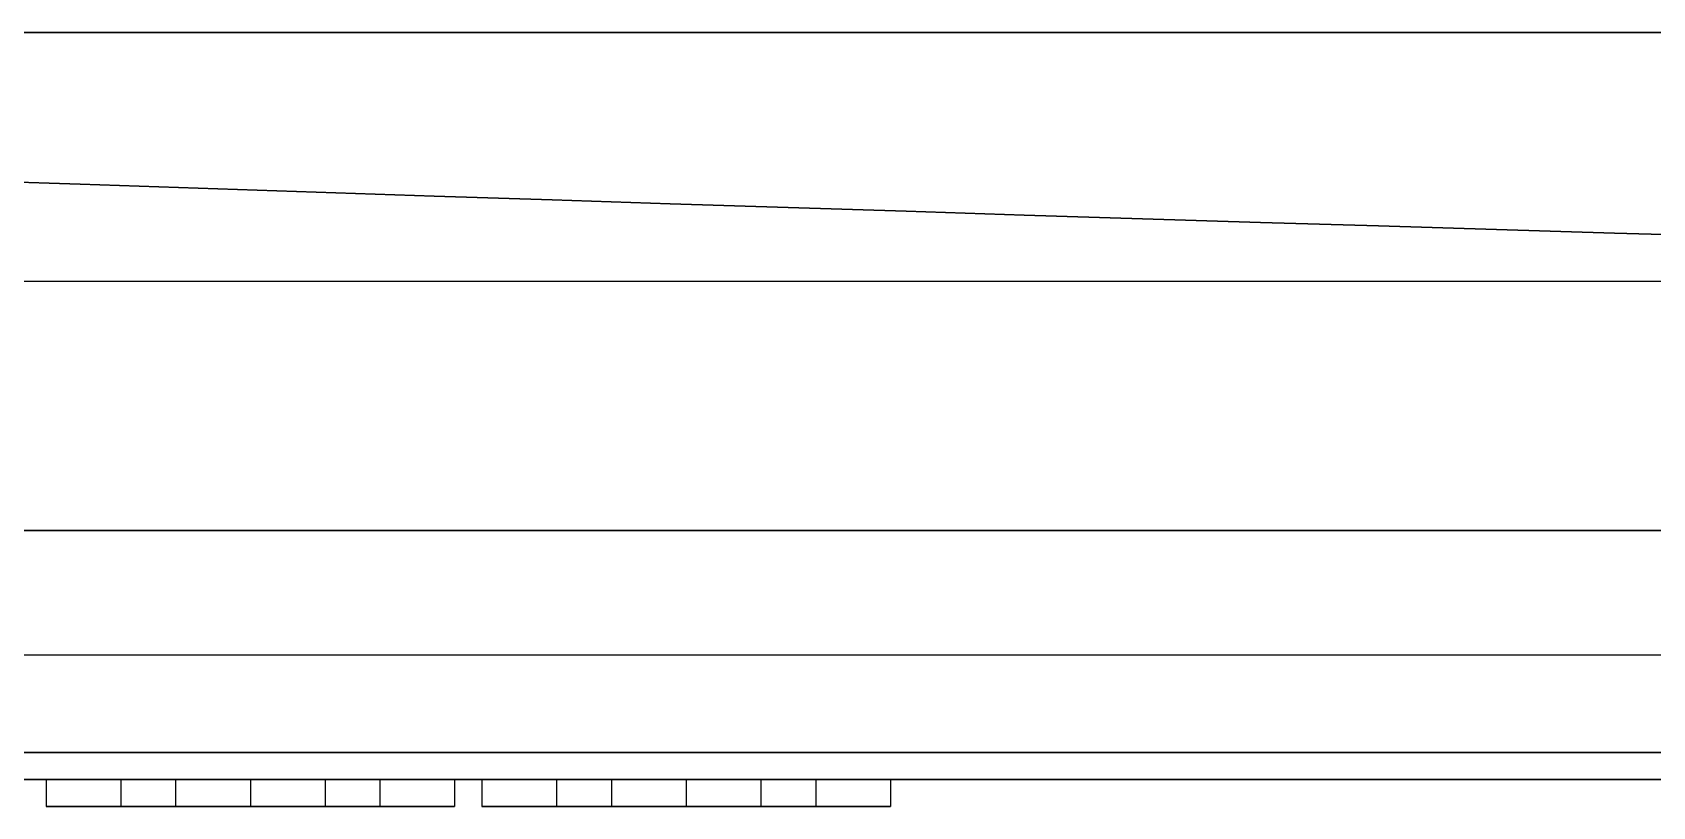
# Model space of a CAD drawing. Extents: x -20.3 to 9, y -60.3 to 4.7.
# Drawn here: x -6.779 to -5.965, y -0.264 to 0.125 of the extents above; entities that cross this region are included whole.
import ezdxf

# ---------------------------------------------------------------- set-up
doc = ezdxf.new("R2010")
doc.units = 0
doc.layers.get('0').update_dxf_attribs({"linetype": 'CONTINUOUS'})

# ---------------------------------------------------------------- blocks, each defined once
blk = doc.blocks.new('*U20')
at = {"color": 1, "extrusion": (0, 0, -1)}
for p, q in [((-8.53125, 0.125, -6.65625), (8.53125, 0.125, -6.65625)), ((7.58381, 0.125, 5.58807), (-7.58381, 0.125, 5.58807)), ((7.52968, 0, 5.58807), (-7.52968, 0, 5.58807)), ((-8.53125, -0.125, -6.65625), (8.53125, -0.125, -6.65625))]:
    blk.add_line(p, q, dxfattribs=at)
at = {"color": 1, "extrusion": (0, 1, 0)}
for p, q in [((-8.53125, 0.125, -6.65625), (8.53125, 0.125, -6.65625)), ((8.53125, 0.125, 6.65625), (-8.53125, 0.125, 6.65625)), ((7.58381, 0.125, 5.58807), (-7.58381, 0.125, 5.58807)), ((-7.58381, 0.125, -5.58807), (7.58381, 0.125, -5.58807))]:
    blk.add_line(p, q, dxfattribs=at)
at = {"color": 1}
for p, q in [((8.53125, 0.125, 6.65625), (-8.53125, 0.125, 6.65625)), ((-7.58381, 0.125, -5.58807), (7.58381, 0.125, -5.58807)), ((7.52968, 0, -5.58807), (-7.52968, 0, -5.58807)), ((-8.53125, -0.125, -6.65625), (8.53125, -0.125, -6.65625)), ((8.53125, -0.125, 6.65625), (-8.53125, -0.125, 6.65625)), ((8.53125, -0.125, 6.65625), (-8.53125, -0.125, 6.65625)), ((8.53125, -0.25, -6.53125), (-8.53125, -0.25, -6.53125)), ((-8.53125, -0.25, 6.53125), (8.53125, -0.25, 6.53125))]:
    blk.add_line(p, q, dxfattribs=at)
at = {"color": 1, "extrusion": (-1e-16, -0.5, 0.866025)}
for p, q in [((7.52968, 0, -5.58807), (-7.52968, 0, -5.58807)), ((7.66621, -0.23647, -5.72459), (-7.66621, -0.23647, -5.72459))]:
    blk.add_line(p, q, dxfattribs=at)
at = {"color": 1, "extrusion": (-1e-16, -0.5, -0.866025)}
for p, q in [((7.52968, 0, 5.58807), (-7.52968, 0, 5.58807)), ((-7.66621, -0.23647, 5.72459), (7.66621, -0.23647, 5.72459))]:
    blk.add_line(p, q, dxfattribs=at)
at = {"color": 1, "extrusion": (0, -0.866025, -0.5)}
for p, q in [((-7.66621, -0.23647, 5.72459), (7.66621, -0.23647, 5.72459)), ((7.74377, -0.25, 5.74803), (-7.74377, -0.25, 5.74803))]:
    blk.add_line(p, q, dxfattribs=at)
at = {"color": 1, "extrusion": (0, -0.866025, 0.5)}
for p, q in [((7.66621, -0.23647, -5.72459), (-7.66621, -0.23647, -5.72459)), ((-7.74377, -0.25, -5.74803), (7.74377, -0.25, -5.74803))]:
    blk.add_line(p, q, dxfattribs=at)
at = {"color": 1, "extrusion": (0, -1, 0)}
for p, q in [((8.53125, -0.25, -6.53125), (-8.53125, -0.25, -6.53125)), ((-8.53125, -0.25, 6.53125), (8.53125, -0.25, 6.53125)), ((7.74377, -0.25, 5.74803), (-7.74377, -0.25, 5.74803)), ((-7.74377, -0.25, -5.74803), (7.74377, -0.25, -5.74803))]:
    blk.add_line(p, q, dxfattribs=at)
blk = doc.blocks.new('*U21')
at = {"color": 4, "extrusion": (0, -7e-16, -1)}
for p, q in [((-6.55294, -0.25, -6.26563), (-6.55294, -0.26367, -6.26563)), ((-6.55294, -0.25, -6.26563), (-6.51546, -0.25, -6.26563)), ((-6.51546, -0.25, -6.26563), (-6.51546, -0.26367, -6.26563)), ((-6.38535, -0.25, -6.26563), (-6.38535, -0.26367, -6.26563)), ((-6.38535, -0.25, -6.26563), (-6.34787, -0.25, -6.26563)), ((-6.34787, -0.25, -6.26563), (-6.34787, -0.26367, -6.26563)), ((-6.51546, -0.26367, -6.26563), (-6.55294, -0.26367, -6.26563)), ((-6.34787, -0.26367, -6.26563), (-6.38535, -0.26367, -6.26563))]:
    blk.add_line(p, q, dxfattribs=at)
at = {"color": 4, "extrusion": (-1, 0, 0)}
for p, q in [((-6.55294, -0.25, -6.22565), (-6.55294, -0.26367, -6.22565)), ((-6.55294, -0.25, -6.26563), (-6.55294, -0.26367, -6.26563)), ((-6.55294, -0.25, -6.22565), (-6.55294, -0.25, -6.26563)), ((-6.55294, -0.25, -6.04688), (-6.55294, -0.26367, -6.04688)), ((-6.55294, -0.25, -6.08686), (-6.55294, -0.26367, -6.08686)), ((-6.55294, -0.25, -6.04688), (-6.55294, -0.25, -6.08686)), ((-6.55294, -0.26367, -6.26563), (-6.55294, -0.26367, -6.22565)), ((-6.55294, -0.26367, -6.08686), (-6.55294, -0.26367, -6.04688))]:
    blk.add_line(p, q, dxfattribs=at)
at = {"color": 4, "extrusion": (-0.729537, 5e-16, 0.683941)}
for p, q in [((-6.55294, -0.25, -6.22565), (-6.55294, -0.26367, -6.22565)), ((-6.55294, -0.25, -6.22565), (-6.48789, -0.25, -6.15626)), ((-6.48789, -0.25, -6.15626), (-6.48789, -0.26367, -6.15626)), ((-6.4504, -0.25, -6.11628), (-6.4504, -0.26367, -6.11628)), ((-6.4504, -0.25, -6.11628), (-6.38535, -0.25, -6.04688)), ((-6.38535, -0.25, -6.04688), (-6.38535, -0.26367, -6.04688)), ((-6.55294, -0.26367, -6.22565), (-6.48789, -0.26367, -6.15626)), ((-6.4504, -0.26367, -6.11628), (-6.38535, -0.26367, -6.04688))]:
    blk.add_line(p, q, dxfattribs=at)
at = {"color": 4, "extrusion": (-0.729537, -5e-16, -0.683941)}
for p, q in [((-6.55294, -0.25, -6.08686), (-6.55294, -0.26367, -6.08686)), ((-6.55294, -0.25, -6.08686), (-6.48789, -0.25, -6.15626)), ((-6.48789, -0.25, -6.15626), (-6.48789, -0.26367, -6.15626)), ((-6.4504, -0.25, -6.19624), (-6.4504, -0.26367, -6.19624)), ((-6.4504, -0.25, -6.19624), (-6.38535, -0.25, -6.26563)), ((-6.38535, -0.25, -6.26563), (-6.38535, -0.26367, -6.26563)), ((-6.48789, -0.26367, -6.15626), (-6.55294, -0.26367, -6.08686)), ((-6.38535, -0.26367, -6.26563), (-6.4504, -0.26367, -6.19624))]:
    blk.add_line(p, q, dxfattribs=at)
at = {"color": 4}
for p, q in [((-6.55294, -0.25, -6.04688), (-6.55294, -0.26367, -6.04688)), ((-6.55294, -0.25, -6.04688), (-6.51546, -0.25, -6.04688)), ((-6.51546, -0.25, -6.04688), (-6.51546, -0.26367, -6.04688)), ((-6.38535, -0.25, -6.04688), (-6.38535, -0.26367, -6.04688)), ((-6.38535, -0.25, -6.04688), (-6.34787, -0.25, -6.04688)), ((-6.34787, -0.25, -6.04688), (-6.34787, -0.26367, -6.04688)), ((-6.55294, -0.26367, -6.04688), (-6.51546, -0.26367, -6.04688)), ((-6.38535, -0.26367, -6.04688), (-6.34787, -0.26367, -6.04688))]:
    blk.add_line(p, q, dxfattribs=at)
at = {"color": 4, "extrusion": (0, 1, -7e-16)}
for p, q in [((-6.55294, -0.25, -6.04688), (-6.51546, -0.25, -6.04688)), ((-6.55294, -0.25, -6.26563), (-6.51546, -0.25, -6.26563)), ((-6.55294, -0.25, -6.04688), (-6.55294, -0.25, -6.08686)), ((-6.55294, -0.25, -6.22565), (-6.55294, -0.25, -6.26563)), ((-6.55294, -0.25, -6.08686), (-6.48789, -0.25, -6.15626)), ((-6.55294, -0.25, -6.22565), (-6.48789, -0.25, -6.15626)), ((-6.51546, -0.25, -6.04688), (-6.4504, -0.25, -6.11628)), ((-6.51546, -0.25, -6.26563), (-6.4504, -0.25, -6.19624)), ((-6.4504, -0.25, -6.11628), (-6.38535, -0.25, -6.04688)), ((-6.4504, -0.25, -6.19624), (-6.38535, -0.25, -6.26563)), ((-6.41292, -0.25, -6.15626), (-6.34787, -0.25, -6.08686)), ((-6.41292, -0.25, -6.15626), (-6.34787, -0.25, -6.22565)), ((-6.38535, -0.25, -6.04688), (-6.34787, -0.25, -6.04688)), ((-6.38535, -0.25, -6.26563), (-6.34787, -0.25, -6.26563)), ((-6.34787, -0.25, -6.04688), (-6.34787, -0.25, -6.08686)), ((-6.34787, -0.25, -6.22565), (-6.34787, -0.25, -6.26563))]:
    blk.add_line(p, q, dxfattribs=at)
at = {"color": 4, "extrusion": (0.729537, -5e-16, -0.683941)}
for p, q in [((-6.51546, -0.25, -6.26563), (-6.51546, -0.26367, -6.26563)), ((-6.51546, -0.25, -6.26563), (-6.4504, -0.25, -6.19624)), ((-6.4504, -0.25, -6.19624), (-6.4504, -0.26367, -6.19624)), ((-6.41292, -0.25, -6.15626), (-6.41292, -0.26367, -6.15626)), ((-6.41292, -0.25, -6.15626), (-6.34787, -0.25, -6.08686)), ((-6.34787, -0.25, -6.08686), (-6.34787, -0.26367, -6.08686)), ((-6.4504, -0.26367, -6.19624), (-6.51546, -0.26367, -6.26563)), ((-6.34787, -0.26367, -6.08686), (-6.41292, -0.26367, -6.15626))]:
    blk.add_line(p, q, dxfattribs=at)
at = {"color": 4, "extrusion": (0.729537, 5e-16, 0.683941)}
for p, q in [((-6.51546, -0.25, -6.04688), (-6.51546, -0.26367, -6.04688)), ((-6.51546, -0.25, -6.04688), (-6.4504, -0.25, -6.11628)), ((-6.4504, -0.25, -6.11628), (-6.4504, -0.26367, -6.11628)), ((-6.41292, -0.25, -6.15626), (-6.41292, -0.26367, -6.15626)), ((-6.41292, -0.25, -6.15626), (-6.34787, -0.25, -6.22565)), ((-6.34787, -0.25, -6.22565), (-6.34787, -0.26367, -6.22565)), ((-6.51546, -0.26367, -6.04688), (-6.4504, -0.26367, -6.11628)), ((-6.41292, -0.26367, -6.15626), (-6.34787, -0.26367, -6.22565))]:
    blk.add_line(p, q, dxfattribs=at)
at = {"color": 4, "extrusion": (1, 0, 0)}
for p, q in [((-6.34787, -0.25, -6.26563), (-6.34787, -0.26367, -6.26563)), ((-6.34787, -0.25, -6.22565), (-6.34787, -0.26367, -6.22565)), ((-6.34787, -0.25, -6.22565), (-6.34787, -0.25, -6.26563)), ((-6.34787, -0.25, -6.08686), (-6.34787, -0.26367, -6.08686)), ((-6.34787, -0.25, -6.04688), (-6.34787, -0.26367, -6.04688)), ((-6.34787, -0.25, -6.04688), (-6.34787, -0.25, -6.08686)), ((-6.34787, -0.26367, -6.22565), (-6.34787, -0.26367, -6.26563)), ((-6.34787, -0.26367, -6.04688), (-6.34787, -0.26367, -6.08686))]:
    blk.add_line(p, q, dxfattribs=at)
at = {"color": 4, "extrusion": (0, -1, 7e-16)}
for p, q in [((-6.51546, -0.26367, -6.26563), (-6.55294, -0.26367, -6.26563)), ((-6.55294, -0.26367, -6.04688), (-6.51546, -0.26367, -6.04688)), ((-6.55294, -0.26367, -6.26563), (-6.55294, -0.26367, -6.22565)), ((-6.55294, -0.26367, -6.08686), (-6.55294, -0.26367, -6.04688)), ((-6.55294, -0.26367, -6.22565), (-6.48789, -0.26367, -6.15626)), ((-6.48789, -0.26367, -6.15626), (-6.55294, -0.26367, -6.08686)), ((-6.4504, -0.26367, -6.19624), (-6.51546, -0.26367, -6.26563)), ((-6.51546, -0.26367, -6.04688), (-6.4504, -0.26367, -6.11628)), ((-6.38535, -0.26367, -6.26563), (-6.4504, -0.26367, -6.19624)), ((-6.4504, -0.26367, -6.11628), (-6.38535, -0.26367, -6.04688)), ((-6.41292, -0.26367, -6.15626), (-6.34787, -0.26367, -6.22565)), ((-6.34787, -0.26367, -6.08686), (-6.41292, -0.26367, -6.15626)), ((-6.34787, -0.26367, -6.26563), (-6.38535, -0.26367, -6.26563)), ((-6.38535, -0.26367, -6.04688), (-6.34787, -0.26367, -6.04688)), ((-6.34787, -0.26367, -6.22565), (-6.34787, -0.26367, -6.26563)), ((-6.34787, -0.26367, -6.04688), (-6.34787, -0.26367, -6.08686))]:
    blk.add_line(p, q, dxfattribs=at)
blk = doc.blocks.new('*U22')
at = {"color": 4, "extrusion": (0, -7e-16, -1)}
for p, q in [((-6.77169, -0.25, -6.26563), (-6.77169, -0.26367, -6.26563)), ((-6.77169, -0.25, -6.26563), (-6.73421, -0.25, -6.26563)), ((-6.73421, -0.25, -6.26563), (-6.73421, -0.26367, -6.26563)), ((-6.6041, -0.25, -6.26563), (-6.6041, -0.26367, -6.26563)), ((-6.6041, -0.25, -6.26563), (-6.56662, -0.25, -6.26563)), ((-6.56662, -0.25, -6.26563), (-6.56662, -0.26367, -6.26563)), ((-6.73421, -0.26367, -6.26563), (-6.77169, -0.26367, -6.26563)), ((-6.56662, -0.26367, -6.26563), (-6.6041, -0.26367, -6.26563))]:
    blk.add_line(p, q, dxfattribs=at)
at = {"color": 4, "extrusion": (-1, 0, 0)}
for p, q in [((-6.77169, -0.25, -6.22565), (-6.77169, -0.26367, -6.22565)), ((-6.77169, -0.25, -6.26563), (-6.77169, -0.26367, -6.26563)), ((-6.77169, -0.25, -6.22565), (-6.77169, -0.25, -6.26563)), ((-6.77169, -0.25, -6.04688), (-6.77169, -0.26367, -6.04688)), ((-6.77169, -0.25, -6.08686), (-6.77169, -0.26367, -6.08686)), ((-6.77169, -0.25, -6.04688), (-6.77169, -0.25, -6.08686)), ((-6.77169, -0.26367, -6.26563), (-6.77169, -0.26367, -6.22565)), ((-6.77169, -0.26367, -6.08686), (-6.77169, -0.26367, -6.04688))]:
    blk.add_line(p, q, dxfattribs=at)
at = {"color": 4, "extrusion": (-0.729537, 5e-16, 0.683941)}
for p, q in [((-6.77169, -0.25, -6.22565), (-6.77169, -0.26367, -6.22565)), ((-6.77169, -0.25, -6.22565), (-6.70664, -0.25, -6.15626)), ((-6.70664, -0.25, -6.15626), (-6.70664, -0.26367, -6.15626)), ((-6.66915, -0.25, -6.11628), (-6.66915, -0.26367, -6.11628)), ((-6.66915, -0.25, -6.11628), (-6.6041, -0.25, -6.04688)), ((-6.6041, -0.25, -6.04688), (-6.6041, -0.26367, -6.04688)), ((-6.77169, -0.26367, -6.22565), (-6.70664, -0.26367, -6.15626)), ((-6.66915, -0.26367, -6.11628), (-6.6041, -0.26367, -6.04688))]:
    blk.add_line(p, q, dxfattribs=at)
at = {"color": 4, "extrusion": (-0.729537, -5e-16, -0.683941)}
for p, q in [((-6.77169, -0.25, -6.08686), (-6.77169, -0.26367, -6.08686)), ((-6.77169, -0.25, -6.08686), (-6.70664, -0.25, -6.15626)), ((-6.70664, -0.25, -6.15626), (-6.70664, -0.26367, -6.15626)), ((-6.66915, -0.25, -6.19624), (-6.66915, -0.26367, -6.19624)), ((-6.66915, -0.25, -6.19624), (-6.6041, -0.25, -6.26563)), ((-6.6041, -0.25, -6.26563), (-6.6041, -0.26367, -6.26563)), ((-6.70664, -0.26367, -6.15626), (-6.77169, -0.26367, -6.08686)), ((-6.6041, -0.26367, -6.26563), (-6.66915, -0.26367, -6.19624))]:
    blk.add_line(p, q, dxfattribs=at)
at = {"color": 4}
for p, q in [((-6.77169, -0.25, -6.04688), (-6.77169, -0.26367, -6.04688)), ((-6.77169, -0.25, -6.04688), (-6.73421, -0.25, -6.04688)), ((-6.73421, -0.25, -6.04688), (-6.73421, -0.26367, -6.04688)), ((-6.6041, -0.25, -6.04688), (-6.6041, -0.26367, -6.04688)), ((-6.6041, -0.25, -6.04688), (-6.56662, -0.25, -6.04688)), ((-6.56662, -0.25, -6.04688), (-6.56662, -0.26367, -6.04688)), ((-6.77169, -0.26367, -6.04688), (-6.73421, -0.26367, -6.04688)), ((-6.6041, -0.26367, -6.04688), (-6.56662, -0.26367, -6.04688))]:
    blk.add_line(p, q, dxfattribs=at)
at = {"color": 4, "extrusion": (0, 1, -7e-16)}
for p, q in [((-6.77169, -0.25, -6.04688), (-6.73421, -0.25, -6.04688)), ((-6.77169, -0.25, -6.26563), (-6.73421, -0.25, -6.26563)), ((-6.77169, -0.25, -6.04688), (-6.77169, -0.25, -6.08686)), ((-6.77169, -0.25, -6.22565), (-6.77169, -0.25, -6.26563)), ((-6.77169, -0.25, -6.08686), (-6.70664, -0.25, -6.15626)), ((-6.77169, -0.25, -6.22565), (-6.70664, -0.25, -6.15626)), ((-6.73421, -0.25, -6.04688), (-6.66915, -0.25, -6.11628)), ((-6.73421, -0.25, -6.26563), (-6.66915, -0.25, -6.19624)), ((-6.66915, -0.25, -6.11628), (-6.6041, -0.25, -6.04688)), ((-6.66915, -0.25, -6.19624), (-6.6041, -0.25, -6.26563)), ((-6.63167, -0.25, -6.15626), (-6.56662, -0.25, -6.08686)), ((-6.63167, -0.25, -6.15626), (-6.56662, -0.25, -6.22565)), ((-6.6041, -0.25, -6.04688), (-6.56662, -0.25, -6.04688)), ((-6.6041, -0.25, -6.26563), (-6.56662, -0.25, -6.26563)), ((-6.56662, -0.25, -6.04688), (-6.56662, -0.25, -6.08686)), ((-6.56662, -0.25, -6.22565), (-6.56662, -0.25, -6.26563))]:
    blk.add_line(p, q, dxfattribs=at)
at = {"color": 4, "extrusion": (0.729537, -5e-16, -0.683941)}
for p, q in [((-6.73421, -0.25, -6.26563), (-6.73421, -0.26367, -6.26563)), ((-6.73421, -0.25, -6.26563), (-6.66915, -0.25, -6.19624)), ((-6.66915, -0.25, -6.19624), (-6.66915, -0.26367, -6.19624)), ((-6.63167, -0.25, -6.15626), (-6.63167, -0.26367, -6.15626)), ((-6.63167, -0.25, -6.15626), (-6.56662, -0.25, -6.08686)), ((-6.56662, -0.25, -6.08686), (-6.56662, -0.26367, -6.08686)), ((-6.66915, -0.26367, -6.19624), (-6.73421, -0.26367, -6.26563)), ((-6.56662, -0.26367, -6.08686), (-6.63167, -0.26367, -6.15626))]:
    blk.add_line(p, q, dxfattribs=at)
at = {"color": 4, "extrusion": (0.729537, 5e-16, 0.683941)}
for p, q in [((-6.73421, -0.25, -6.04688), (-6.73421, -0.26367, -6.04688)), ((-6.73421, -0.25, -6.04688), (-6.66915, -0.25, -6.11628)), ((-6.66915, -0.25, -6.11628), (-6.66915, -0.26367, -6.11628)), ((-6.63167, -0.25, -6.15626), (-6.63167, -0.26367, -6.15626)), ((-6.63167, -0.25, -6.15626), (-6.56662, -0.25, -6.22565)), ((-6.56662, -0.25, -6.22565), (-6.56662, -0.26367, -6.22565)), ((-6.73421, -0.26367, -6.04688), (-6.66915, -0.26367, -6.11628)), ((-6.63167, -0.26367, -6.15626), (-6.56662, -0.26367, -6.22565))]:
    blk.add_line(p, q, dxfattribs=at)
at = {"color": 4, "extrusion": (1, 0, 0)}
for p, q in [((-6.56662, -0.25, -6.26563), (-6.56662, -0.26367, -6.26563)), ((-6.56662, -0.25, -6.22565), (-6.56662, -0.26367, -6.22565)), ((-6.56662, -0.25, -6.22565), (-6.56662, -0.25, -6.26563)), ((-6.56662, -0.25, -6.08686), (-6.56662, -0.26367, -6.08686)), ((-6.56662, -0.25, -6.04688), (-6.56662, -0.26367, -6.04688)), ((-6.56662, -0.25, -6.04688), (-6.56662, -0.25, -6.08686)), ((-6.56662, -0.26367, -6.22565), (-6.56662, -0.26367, -6.26563)), ((-6.56662, -0.26367, -6.04688), (-6.56662, -0.26367, -6.08686))]:
    blk.add_line(p, q, dxfattribs=at)
at = {"color": 4, "extrusion": (0, -1, 7e-16)}
for p, q in [((-6.73421, -0.26367, -6.26563), (-6.77169, -0.26367, -6.26563)), ((-6.77169, -0.26367, -6.04688), (-6.73421, -0.26367, -6.04688)), ((-6.77169, -0.26367, -6.26563), (-6.77169, -0.26367, -6.22565)), ((-6.77169, -0.26367, -6.08686), (-6.77169, -0.26367, -6.04688)), ((-6.77169, -0.26367, -6.22565), (-6.70664, -0.26367, -6.15626)), ((-6.70664, -0.26367, -6.15626), (-6.77169, -0.26367, -6.08686)), ((-6.66915, -0.26367, -6.19624), (-6.73421, -0.26367, -6.26563)), ((-6.73421, -0.26367, -6.04688), (-6.66915, -0.26367, -6.11628)), ((-6.6041, -0.26367, -6.26563), (-6.66915, -0.26367, -6.19624)), ((-6.66915, -0.26367, -6.11628), (-6.6041, -0.26367, -6.04688)), ((-6.63167, -0.26367, -6.15626), (-6.56662, -0.26367, -6.22565)), ((-6.56662, -0.26367, -6.08686), (-6.63167, -0.26367, -6.15626)), ((-6.56662, -0.26367, -6.26563), (-6.6041, -0.26367, -6.26563)), ((-6.6041, -0.26367, -6.04688), (-6.56662, -0.26367, -6.04688)), ((-6.56662, -0.26367, -6.22565), (-6.56662, -0.26367, -6.26563)), ((-6.56662, -0.26367, -6.04688), (-6.56662, -0.26367, -6.08686))]:
    blk.add_line(p, q, dxfattribs=at)
blk = doc.blocks.new('*U23')
at = {"color": 2, "extrusion": (0, 1, -1.3e-15)}
for p, q in [((-7.58381, 0.125, 5.58807), (7.58381, 0.125, 5.58807)), ((7.58381, 0.125, -5.58807), (-7.58381, 0.125, -5.58807))]:
    blk.add_line(p, q, dxfattribs=at)
at = {"color": 2}
blk.add_line((-7.58381, 0.125, 5.58807), (7.58381, 0.125, 5.58807), dxfattribs=at)
at = {"color": 2, "extrusion": (0, 0, -1)}
blk.add_line((7.58381, 0.125, -5.58807), (-7.58381, 0.125, -5.58807), dxfattribs=at)
at = {"color": 2}
blk.add_arc((0, 199.85656, 5.58807), 199.92192, 267.8260293, 272.1739707, dxfattribs=at)
blk.add_arc((0, 199.85656, 5.58807), 199.92192, 267.8260293, 272.1739707, dxfattribs=at)
at = {"color": 2, "extrusion": (0, 0, -1)}
blk.add_arc((0, 199.85656, 5.58807), 199.92192, 267.8260293, 272.1739707, dxfattribs=at)
blk.add_arc((0, 199.85656, 5.58807), 199.92192, 267.8260293, 272.1739707, dxfattribs=at)

msp = doc.modelspace()

# ---------------------------------------------------------------- linework, layer by layer
at = {"extrusion": (0, -1, 2e-16)}
for p, q in [((-8.98082, -0.1875, 6.85582), (8.98082, -0.1875, 6.85582)), ((-8.98082, -0.1875, -8.71094), (8.98082, -0.1875, -8.71094))]:
    msp.add_line(p, q, dxfattribs=at)

# ---------------------------------------------------------------- block references
for name in ['*U20', '*U23', '*U22', '*U21']:
    msp.add_blockref(name, (0, 0))

doc.saveas('drawing.dxf')
